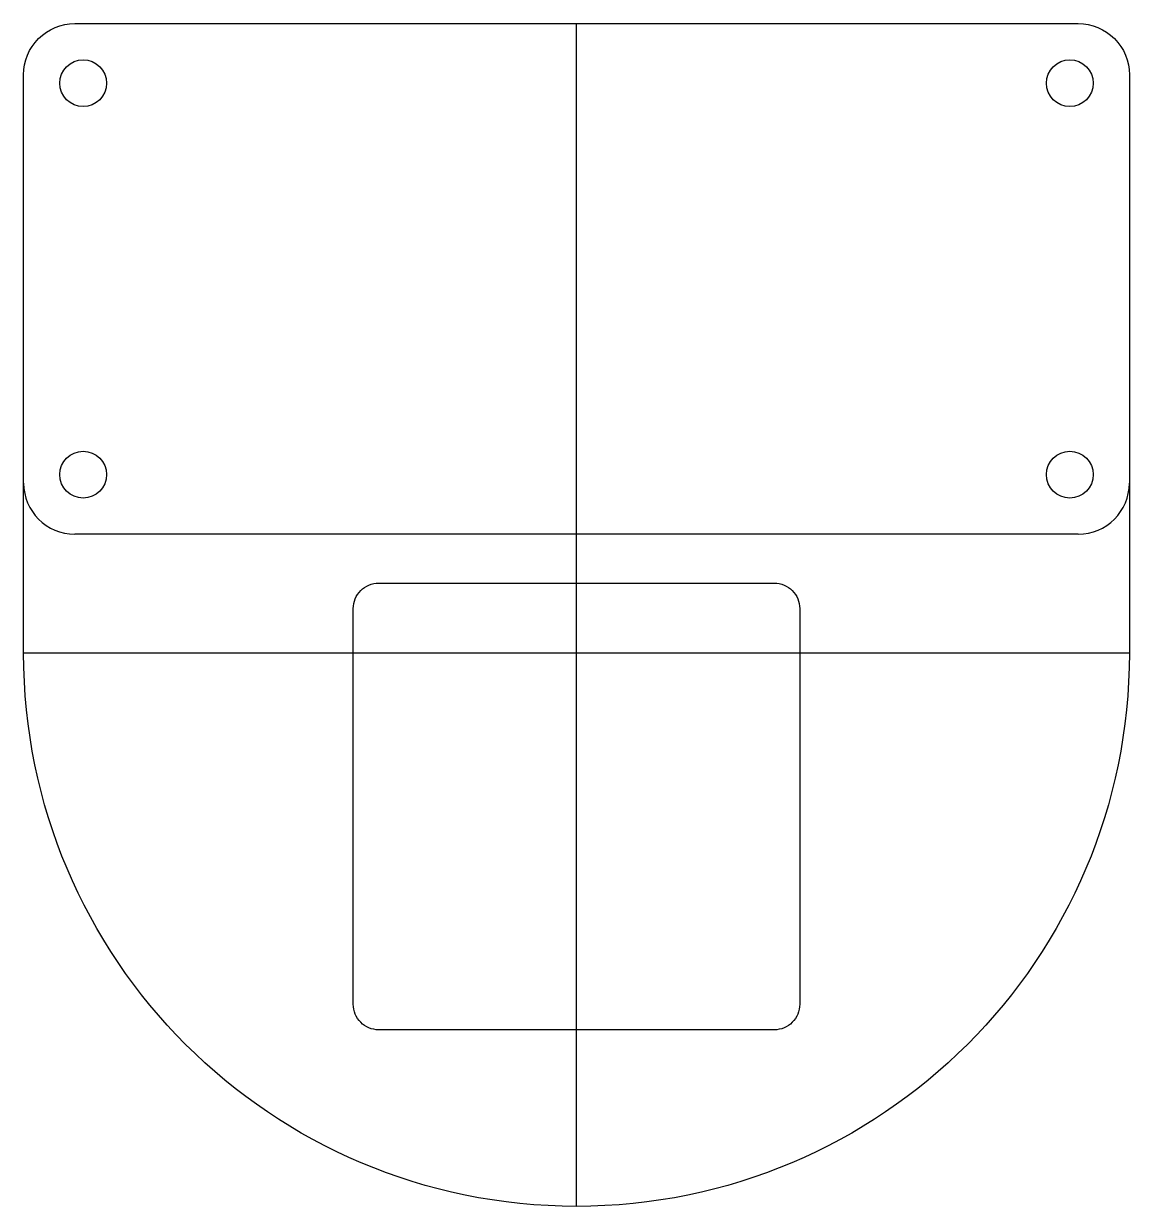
# Model space of a CAD drawing. Header units: millimetres. Extents: x -32.5 to 32.5, y -32.5 to 37.
import ezdxf

# ---------------------------------------------------------------- set-up
doc = ezdxf.new("R2010")
doc.units = ezdxf.units.MM
doc.layers.get('0').update_dxf_attribs({"linetype": 'CONTINUOUS'})

msp = doc.modelspace()

# ---------------------------------------------------------------- linework, layer by layer
for p, q in [((0, -32.5), (0, 37)), ((29.5, 7), (-29.5, 7)), ((32.5, 0), (-32.5, 0))]:
    msp.add_line(p, q)
for points in [[(32.5, 34), (32.5, 0, -1), (-32.5, 0), (-32.5, 34, -0.414214), (-29.5, 37), (29.5, 37, -0.414214)], [(-11.625, -22.125, -0.414214), (-13.125, -20.625), (-13.125, 2.625, -0.414214), (-11.625, 4.125), (11.625, 4.125, -0.414214), (13.125, 2.625), (13.125, -20.625, -0.414214), (11.625, -22.125)]]:
    msp.add_lwpolyline(points, format="xyb", close=True)
for centre in [(-29, 33.5), (29, 33.5), (-29, 10.5), (29, 10.5)]:
    msp.add_circle(centre, 1.375)
for centre, start, end in [((-29.5, 10), 180, 270), ((29.5, 10), -90, 0)]:
    msp.add_arc(centre, 3, start, end)

doc.saveas('drawing.dxf')
